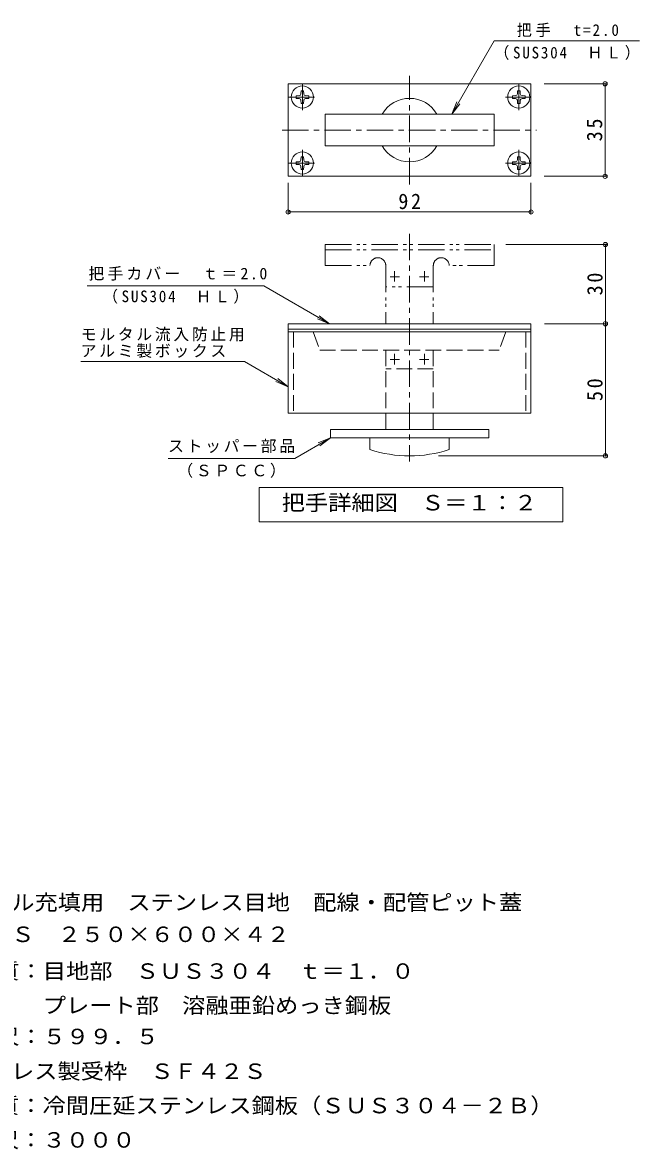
# Model space of a CAD drawing. Units: millimetres on the paper, enlarged 2 times, with parts at other scales. Extents: x -269 to 339, y -274 to 238.
# Drawn here: x 105.5 to 339.2, y -188.1 to 238.4 of the extents above; entities that cross this region are included whole.
import ezdxf
from ezdxf.enums import TextEntityAlignment as Align

# ---------------------------------------------------------------- set-up
doc = ezdxf.new("R2010")
doc.units = ezdxf.units.MM
doc.header["$LTSCALE"] = 2
doc.header["$PDMODE"] = 32
doc.header["$PDSIZE"] = 1.6
for name, pattern in [('CHAIN1', [8, 5, -1, 1, -1]), ('DASHED3', [4, 3, -1]), ('DOUBLE_CHAIN1', [8.8, 5, -1, 0.6, -0.6, 0.6, -1])]:
    doc.linetypes.add(name, pattern=pattern)
for name, color, linetype, lineweight in [('C-1', 2, 'Continuous', 9), ('C-2', 3, 'Continuous', 9), ('C-4', 7, 'Continuous', 9), ('C-5', 2, 'Continuous', 9), ('D-5', 7, 'Continuous', 9)]:
    doc.layers.add(name, color=color, linetype=linetype, lineweight=lineweight)
doc.styles.add('ＭＳ ゴシック', font='')
doc.styles.get('ＭＳ ゴシック').set_extended_font_data('MS Gothic')

msp = doc.modelspace()

# ---------------------------------------------------------------- linework, layer by layer
at = {"layer": 'C-1', "linetype": 'CHAIN1'}
for p, q in [((211.519, 215.219), (211.519, 205.219)), ((293.519, 215.219), (293.519, 205.219)), ((206.14, 210.219), (216.519, 210.219)), ((298.14, 210.219), (288.519, 210.219)), ((211.519, 180.219), (211.519, 190.219)), ((293.519, 180.219), (293.519, 190.219)), ((206.14, 185.219), (216.519, 185.219)), ((298.14, 185.219), (288.519, 185.219))]:
    msp.add_line(p, q, dxfattribs=at)
at = {"layer": 'C-1'}
for p, q in [((209.119, 210.718), (210.27, 210.738)), ((210.27, 210.738), (210.768, 210.97)), ((210.27, 209.701), (210.768, 209.468)), ((211.001, 211.469), (210.768, 210.97)), ((211.001, 208.97), (210.768, 209.468)), ((211.021, 212.619), (211.001, 211.469)), ((211.021, 212.619), (212.017, 212.619)), ((212.017, 212.619), (212.037, 211.469)), ((212.037, 211.469), (212.27, 210.97)), ((212.037, 208.97), (212.27, 209.468)), ((212.768, 210.738), (212.27, 210.97)), ((212.768, 209.701), (212.27, 209.468)), ((213.919, 210.718), (212.768, 210.738)), ((213.919, 209.721), (212.768, 209.701)), ((213.919, 210.718), (213.919, 209.721)), ((291.119, 210.718), (292.27, 210.738)), ((291.119, 210.718), (291.119, 209.721)), ((291.119, 209.721), (292.27, 209.701)), ((292.27, 210.738), (292.768, 210.97)), ((292.27, 209.701), (292.768, 209.468)), ((293.001, 211.469), (292.768, 210.97)), ((293.001, 208.97), (292.768, 209.468)), ((293.021, 212.619), (293.001, 211.469)), ((294.017, 212.619), (293.021, 212.619)), ((294.017, 212.619), (294.037, 211.469)), ((294.037, 211.469), (294.27, 210.97)), ((294.037, 208.97), (294.27, 209.468)), ((294.768, 210.738), (294.27, 210.97)), ((294.768, 209.701), (294.27, 209.468)), ((295.919, 210.718), (294.768, 210.738)), ((211.021, 207.819), (211.001, 208.97)), ((211.021, 207.819), (212.017, 207.819)), ((212.017, 207.819), (212.037, 208.97)), ((293.021, 207.819), (293.001, 208.97)), ((294.017, 207.819), (293.021, 207.819)), ((294.017, 207.819), (294.037, 208.97)), ((209.119, 184.721), (210.27, 184.701)), ((210.27, 185.738), (210.768, 185.97)), ((210.27, 184.701), (210.768, 184.469)), ((211.001, 186.469), (210.768, 185.97)), ((211.001, 183.97), (210.768, 184.469)), ((211.021, 187.62), (211.001, 186.469)), ((211.021, 182.82), (211.001, 183.97)), ((211.021, 187.62), (212.017, 187.62)), ((212.017, 187.62), (212.037, 186.469)), ((212.017, 182.82), (212.037, 183.97)), ((212.037, 186.469), (212.27, 185.97)), ((212.037, 183.97), (212.27, 184.469)), ((212.768, 185.738), (212.27, 185.97)), ((212.768, 184.701), (212.27, 184.469)), ((213.919, 185.718), (212.768, 185.738)), ((213.919, 184.721), (212.768, 184.701)), ((213.919, 184.721), (213.919, 185.718)), ((291.119, 185.718), (292.27, 185.738)), ((291.119, 184.721), (291.119, 185.718)), ((291.119, 184.721), (292.27, 184.701)), ((292.27, 185.738), (292.768, 185.97)), ((292.27, 184.701), (292.768, 184.469)), ((293.001, 186.469), (292.768, 185.97)), ((293.001, 183.97), (292.768, 184.469)), ((293.021, 187.62), (293.001, 186.469)), ((293.021, 182.82), (293.001, 183.97)), ((294.017, 187.62), (293.021, 187.62)), ((294.017, 187.62), (294.037, 186.469)), ((294.017, 182.82), (294.037, 183.97)), ((294.037, 186.469), (294.27, 185.97)), ((294.037, 183.97), (294.27, 184.469)), ((294.768, 185.738), (294.27, 185.97)), ((294.768, 184.701), (294.27, 184.469)), ((295.919, 184.721), (294.768, 184.701)), ((211.021, 182.82), (212.017, 182.82)), ((294.017, 182.82), (293.021, 182.82))]:
    msp.add_line(p, q, dxfattribs=at)
for points in [[(209.119, 210.718), (209.119, 209.721), (210.27, 209.701)], [(295.919, 210.718), (295.919, 209.721), (294.768, 209.701)], [(209.119, 184.721), (209.119, 185.718), (210.27, 185.738)], [(295.919, 184.721), (295.919, 185.718), (294.768, 185.738)]]:
    msp.add_lwpolyline(points, dxfattribs=at)
for centre in [(211.519, 210.219), (293.519, 210.219), (211.519, 185.219), (293.519, 185.219)]:
    msp.add_circle(centre, 4.2, dxfattribs=at)
at = {"layer": 'C-2', "linetype": 'CHAIN1'}
for p, q in [((252.14, 177.176), (252.14, 218.248)), ((203.913, 197.719), (300.273, 197.719)), ((252.14, 158.496), (252.14, 72.235))]:
    msp.add_line(p, q, dxfattribs=at)
at = {"layer": 'C-2'}
for p, q in [((206.14, 215.219), (206.14, 180.219)), ((206.14, 124.41), (206.14, 90.61)), ((298.14, 124.41), (206.14, 124.41)), ((298.14, 124.41), (298.14, 90.61)), ((206.14, 122.41), (298.14, 122.41)), ((206.14, 121.41), (298.14, 121.41)), ((246.48, 113.006), (246.48, 108.986)), ((257.8, 113.006), (257.8, 108.986)), ((244.779, 110.841), (248.335, 110.841)), ((259.501, 110.841), (255.945, 110.841)), ((298.14, 90.61), (206.14, 90.61)), ((243.14, 90.61), (243.14, 84.41)), ((261.14, 90.61), (261.14, 84.41)), ((282.14, 84.41), (222.14, 84.41)), ((222.14, 84.41), (222.14, 81.21)), ((282.14, 81.21), (222.14, 81.21)), ((237.14, 81.21), (237.14, 76.777)), ((267.14, 81.21), (267.14, 76.777)), ((282.14, 84.41), (282.14, 81.21))]:
    msp.add_line(p, q, dxfattribs=at)
at = {"layer": 'C-2', "linetype": 'DOUBLE_CHAIN1'}
for p, q in [((220.14, 154.41), (220.14, 146.41)), ((220.14, 154.41), (284.14, 154.41)), ((284.14, 154.41), (284.14, 146.41)), ((220.14, 152.41), (284.14, 152.41)), ((220.14, 146.41), (237.14, 146.41)), ((243.14, 146.41), (243.14, 124.41)), ((261.14, 146.41), (261.14, 124.41)), ((284.14, 146.41), (267.14, 146.41)), ((244.779, 142.215), (248.335, 142.215)), ((246.48, 144.379), (246.48, 140.36)), ((259.501, 142.215), (255.945, 142.215)), ((257.8, 144.379), (257.8, 140.36)), ((261.14, 138.41), (243.14, 138.41))]:
    msp.add_line(p, q, dxfattribs=at)
at = {"layer": 'C-2', "linetype": 'DASHED3'}
for p, q in [((208.14, 121.41), (208.14, 90.61)), ((288.64, 121.41), (286.14, 114.41)), ((296.14, 121.41), (296.14, 90.61)), ((243.14, 114.41), (243.14, 90.61)), ((261.14, 114.41), (261.14, 90.61)), ((261.14, 107.41), (243.14, 107.41))]:
    msp.add_line(p, q, dxfattribs=at)
at = {"layer": 'C-2'}
msp.add_lwpolyline([(206.14, 180.219), (298.14, 180.219), (298.14, 215.219), (206.14, 215.219)], dxfattribs=at)
msp.add_lwpolyline([(220.14, 203.719), (220.14, 191.72), (284.14, 191.72), (284.14, 203.719)], close=True, dxfattribs=at)
at = {"layer": 'C-2', "linetype": 'DASHED3'}
msp.add_lwpolyline([(215.64, 121.41), (218.14, 114.41), (286.14, 114.41)], dxfattribs=at)
at = {"layer": 'C-2'}
for centre, radius, start, end in [((252.14, 197.719), 12, 30.00005, 150.00002), ((252.14, 197.719), 12, 209.99995, 330.00003), ((252.14, 123.121), 48.711, 252.06483, 287.93506)]:
    msp.add_arc(centre, radius, start, end, dxfattribs=at)
at = {"layer": 'C-2', "linetype": 'DOUBLE_CHAIN1'}
for centre, start, end in [((240.14, 146.41), 0, 180.00002), ((264.14, 146.41), 359.99997, 180.00053)]:
    msp.add_arc(centre, 3, start, end, dxfattribs=at)
at = {"layer": 'C-4'}
for p, q in [((303.14, 215.219), (326.813, 215.219)), ((326.214, 215.219), (326.214, 180.219)), ((303.14, 180.219), (326.813, 180.219)), ((206.14, 177.729), (206.14, 166.121)), ((298.14, 177.729), (298.14, 166.121)), ((206.14, 166.721), (298.14, 166.721)), ((288.558, 154.41), (326.94, 154.41)), ((326.34, 154.41), (326.34, 74.41)), ((303.266, 124.41), (326.94, 124.41)), ((263.149, 74.41), (326.94, 74.41))]:
    msp.add_line(p, q, dxfattribs=at)
for p in [(326.214, 215.219), (326.214, 180.219), (206.14, 166.721), (298.14, 166.721), (326.34, 154.41), (326.34, 124.41), (326.34, 74.41)]:
    msp.add_point(p, dxfattribs=at)
at = {"layer": 'C-5', "color": 7}
for p, q in [((268.193, 203.719), (284.244, 231.52)), ((284.244, 231.52), (339.244, 231.52)), ((268.193, 203.719), (270.107, 208.339)), ((268.193, 203.719), (271.237, 207.686)), ((129.989, 138.791), (196.953, 138.791)), ((221.862, 124.41), (196.953, 138.791)), ((221.862, 124.41), (217.243, 126.324)), ((221.862, 124.41), (217.895, 127.454)), ((127.551, 110.178), (189.551, 110.178)), ((206.14, 100.6), (189.551, 110.178)), ((206.14, 100.6), (201.521, 102.514)), ((206.14, 100.6), (202.173, 103.644)), ((222.14, 81.21), (208.643, 73.418)), ((222.14, 81.21), (217.521, 79.297)), ((222.14, 81.21), (218.173, 78.166)), ((160.643, 73.418), (208.643, 73.418))]:
    msp.add_line(p, q, dxfattribs=at)
msp.add_lwpolyline([(195.199, 49.497), (195.199, 62.497), (310.199, 62.497), (310.199, 49.497)], close=True, dxfattribs=at)

# ---------------------------------------------------------------- texts
at = {"layer": 'C-4', "color": 2, "char_height": 5.865, "attachment_point": 7, "rotation": 90, "style": 'ＭＳ ゴシック'}
for s, insert in [('\\T1.27;\\W0.95;35', (325.213, 193.47)), ('\\T1.27;\\W0.95;30', (325.34, 135.16)), ('\\T1.27;\\W0.95;50', (325.34, 95.16))]:
    msp.add_mtext(s, dxfattribs=dict(at, insert=insert))
at = {"layer": 'C-4', "color": 2, "insert": (247.89, 167.721), "char_height": 5.865, "attachment_point": 7, "style": 'ＭＳ ゴシック'}
msp.add_mtext('\\T1.27;\\W0.95;92', dxfattribs=at)
at = {"layer": 'C-5', "style": 'ＭＳ ゴシック', "width": 1.1}
msp.add_text('把手詳細図\u3000Ｓ＝１：２', height=5.865, dxfattribs=at).set_placement((203.699, 51.997), align=Align.BOTTOM_LEFT)
at = {"layer": 'C-5', "color": 7, "char_height": 4.399, "attachment_point": 7, "style": 'ＭＳ ゴシック'}
for s, insert in [('\\T1.26;\\W0.95;把手\u3000t=2.0', (292.744, 232.891)), ('\\T1.24;\\W0.95;（SUS304\u3000ＨＬ）', (284.244, 224.251)), ('\\T1.2;把手カバー\u3000ｔ＝2.0', (130.471, 140.745)), ('\\T1.24;\\W0.95;（SUS304\u3000ＨＬ）', (135.971, 132.007)), ('\\T1.17;モルタル流入防止用', (127.551, 117.731)), ('\\T1.17;アルミ製ボックス', (127.551, 111.487)), ('\\T1.17;ストッパー部品', (160.643, 75.473)), ('\\T1.17;（ＳＰＣＣ）', (164.143, 66.096))]:
    msp.add_mtext(s, dxfattribs=dict(at, insert=insert))
at = {"layer": 'D-5', "color": 2, "style": 'ＭＳ ゴシック', "width": 1.1}
for s, p in [('モルタル充填用\u3000ステンレス目地\u3000配線・配管ピット蓋', (74.841, -99.265)), ('ＭＣ－Ｓ\u3000２５０×６００×４２', (74.841, -111.344)), ('材質：目地部\u3000ＳＵＳ３０４\u3000ｔ＝１．０', (86.783, -125.265)), ('\u3000\u3000\u3000プレート部\u3000溶融亜鉛めっき鋼板', (86.783, -138.265)), ('定尺：５９９．５', (86.783, -150.017)), ('ステンレス製受枠\u3000ＳＦ４２Ｓ', (74.751, -163.158)), ('材質：冷間圧延ステンレス鋼板（ＳＵＳ３０４－２Ｂ）', (86.694, -176.158)), ('定尺：３０００', (86.694, -189.158))]:
    msp.add_text(s, height=5.865, dxfattribs=at).set_placement(p, align=Align.BOTTOM_LEFT)

doc.saveas('drawing.dxf')
